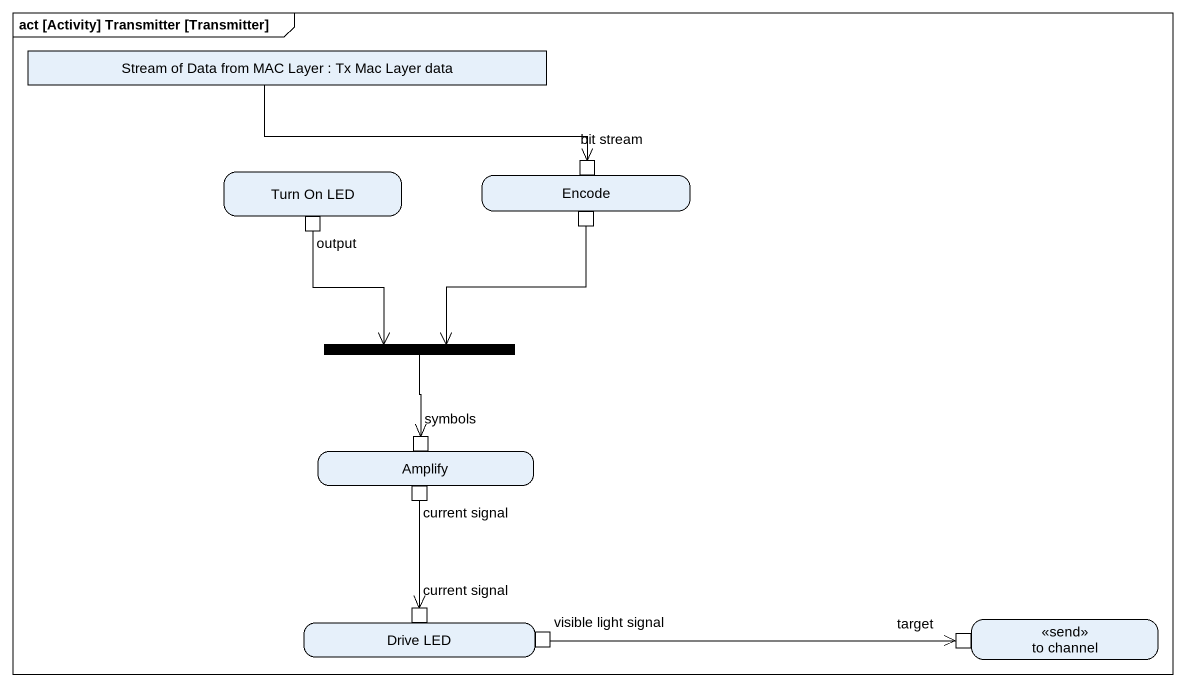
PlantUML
@startuml
mainframe act [Activity] Transmitter [Transmitter]
hide empty description
state "Stream of Data from MAC Layer : Tx Mac Layer data" as Stream_of_Data_from_MAC <<object>>
state "Turn On LED" as Turn_On_LED {
  state output <<outputPin>>
}
state Encode {
  state "bit stream" as bit_stream <<inputPin>>
  state pin1 <<outputPin>>
}
state fork1 <<join>>
state Amplify {
  state symbols <<inputPin>>
  state "current signal" as current_signal <<outputPin>>
}
state "to channel" as to_channel <<send>> {
  state target <<inputPin>>
}
state "Drive LED" as Drive_LED {
  state "current signal" as current_signal_2 <<inputPin>>
  state "visible light signal" as visible_light_signal <<outputPin>>
}
Stream_of_Data_from_MAC -right-> bit_stream
output --> fork1
pin1 --> fork1
fork1 --> symbols
current_signal --> current_signal_2
visible_light_signal -right-> target
@enduml
